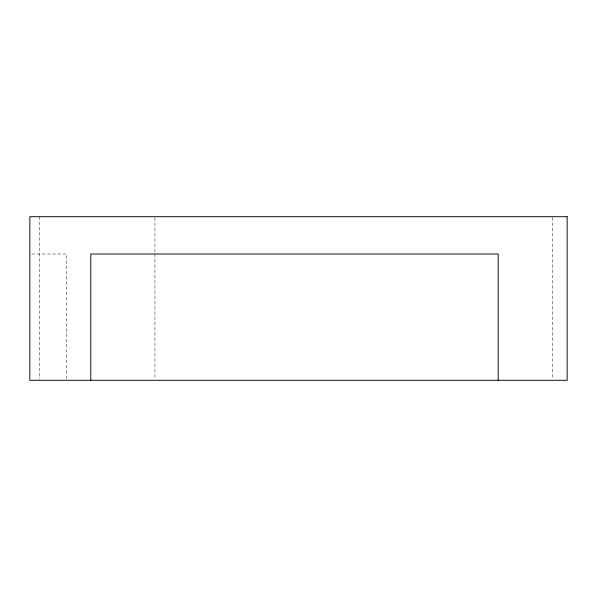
<?xml version="1.0" encoding="UTF-8"?>
<svg xmlns="http://www.w3.org/2000/svg" width="597" height="597" viewBox="0 0 597 597"><rect width="100%" height="100%" fill="white"/><g stroke="black" fill="none" stroke-linecap="round" stroke-linejoin="round"><path stroke-width="0.45" stroke-dasharray="2.98 2.24" d="M31.693 254.009L66.737 254.009L66.737 379.371M552.718 217.629L552.718 379.371M154.951 217.629L154.951 379.371M39.477 216.704L39.477 379.371"/><path stroke-width="0.9" d="M498.182 380.296L498.182 254.009L90.796 254.009L90.796 380.296M567.15 216.704L29.85 216.704L29.85 380.296L567.15 380.296L567.15 216.704"/></g></svg>
